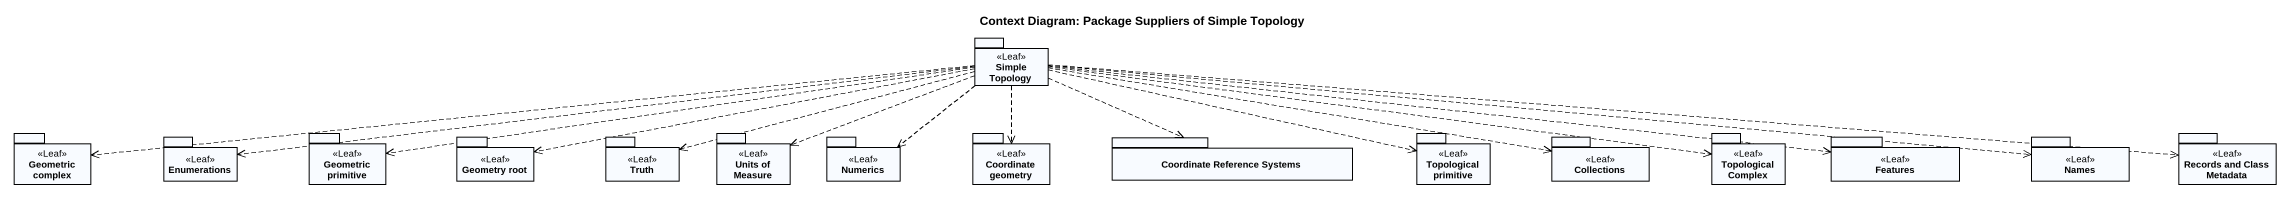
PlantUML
@startuml
title Context Diagram: Package Suppliers of Simple Topology
package "Simple Topology" as Simple_Topology <<Leaf>> {
}
package "Geometric complex" as Geometric_complex <<Leaf>> {
}
package Enumerations <<Leaf>> {
}
package "Geometric primitive" as Geometric_primitive <<Leaf>> {
}
package "Geometry root" as Geometry_root <<Leaf>> {
}
package Truth <<Leaf>> {
}
package "Units of Measure" as Units_of_Measure <<Leaf>> {
}
package Numerics <<Leaf>> {
}
package "Coordinate geometry" as Coordinate_geometry <<Leaf>> {
}
package "Coordinate Reference Systems" as Coordinate_Reference_Systems {
}
package "Topological primitive" as Topological_primitive <<Leaf>> {
}
package "Collections" as Collections_ <<Leaf>> {
}
package "Topological Complex" as Topological_Complex <<Leaf>> {
}
package Features <<Leaf>> {
}
package Names <<Leaf>> {
}
package "Records and Class Metadata" as Records_and_Class_Metadata <<Leaf>> {
}
Simple_Topology .left.> Geometric_complex
Simple_Topology .left.> Enumerations
Simple_Topology .left.> Geometric_primitive
Simple_Topology .left.> Geometry_root
Simple_Topology .left.> Truth
Simple_Topology .left.> Units_of_Measure
Simple_Topology ..> Numerics
Simple_Topology ..> Coordinate_geometry
Simple_Topology .right.> Coordinate_Reference_Systems
Simple_Topology .right.> Topological_primitive
Simple_Topology .right.> Collections_
Simple_Topology .right.> Topological_Complex
Simple_Topology .right.> Features
Simple_Topology .right.> Names
Simple_Topology .right.> Records_and_Class_Metadata
@enduml
